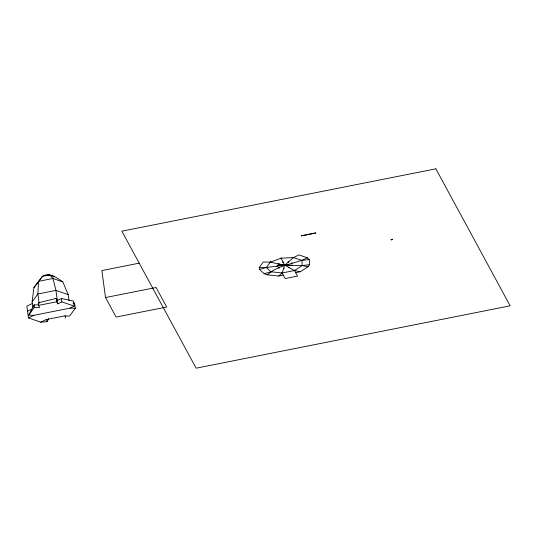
<?xml version="1.0" encoding="UTF-8"?>
<svg xmlns="http://www.w3.org/2000/svg" width="537" height="537" viewBox="0 0 537 537"><rect width="100%" height="100%" fill="white"/><g stroke="black" fill="none" stroke-linecap="round" stroke-linejoin="round"><path stroke-width="0.81" d="M32.938 307.835L32.119 301.814L33.912 287.61L42.524 276.3C49.619 271.836 57.076 278.052 62.809 281.871L68.246 294.638L69.072 300.767M300.284 271.742L294.477 270.527L284.751 265.197L270.245 262.163L263.231 262.016L259.297 267.372L259.458 269.42L264.15 273.689L267.513 274.85L278.643 276.038L282.126 272.977L284.751 265.197L293.464 257.552L298.961 254.914L307.379 257.82L309.258 259.525L309.661 264.654L308.084 266.795L300.284 271.742L295.639 272.662M32.348 303.499L26.85 306.137L28.448 317.938L40.752 322.18L47.384 321.636L48.464 318.649M73.139 303.15L74.643 303.177L75.328 308.238L70.065 308.124L33.945 315.3L28.689 315.185L34.099 304.835L38.61 304.929M32.119 301.814L37.879 293.981L38.516 281.341L52.962 278.475L62.809 281.871M28.689 315.185L34.442 307.352L34.099 304.835M75.328 308.238L69.568 316.071L64.312 315.957L46.249 319.542L40.752 322.18M259.458 269.42L266.305 267.52L270.245 262.163L280.972 258.23L293.464 257.552L301.881 260.458L309.258 259.525M291.839 265.171L291.678 265.466L292.356 265.251L277.642 265.09L302.284 265.58L309.661 264.654M33.912 287.61L42.524 276.3L49.753 274.863L52.962 278.475L55.942 290.389L57.761 303.882L61.889 301.901L74.193 306.144L73.509 301.089L61.433 298.532L57.305 300.505L56.17 298.418L38.228 302.855L38.57 305.372L39.704 307.466L34.442 307.352M267.513 274.85C278.414 264.486 294.498 264.305 307.379 257.82M391.748 239.589L392.601 239.354L391.614 239.979L390.822 239.71L392.185 239.213M264.15 273.689L270.997 271.796L282.126 272.977L294.477 270.527L302.284 265.58L308.084 266.795M27.535 311.192L31.656 309.211M28.448 317.938L33.945 315.3M70.065 308.124L74.193 306.144M73.213 303.794L74.643 303.177M53.069 276.877L54.673 276.562L50.834 275.588M139.392 263.117L101.876 270.574L105.52 297.545L116.106 317.065L166.678 307.023L156.092 287.496L105.52 297.545M38.57 305.372L56.627 301.787L57.761 303.882M278.643 276.038L283.281 275.119M259.297 267.372L266.305 267.52L284.751 265.197L280.972 258.23M47.759 274.816L49.297 275.206M68.246 294.638L55.942 290.389L37.879 293.981L39.147 303.378M266.305 267.52L270.997 271.796M294.477 270.527L297.505 276.105L285.147 278.555L282.126 272.977M46.249 319.542L47.384 321.636M65.118 315.628L65.447 318.045M61.433 298.532L61.889 301.901M56.17 298.418L56.627 301.787M301.881 260.458L302.284 265.58M281.938 272.769L282.469 272.736L281.938 272.769M283.435 268.325L283.966 268.299L283.435 268.325M301.854 265.453L302.365 265.466L301.854 265.453M288.255 261.895L288 262.116L288.725 261.942L288.255 261.895M293.229 257.525L292.974 257.753L293.699 257.579L293.229 257.525M270.413 262.056L270.077 262.271L270.836 262.15L270.413 262.056M278.69 263.795L278.361 264.003L279.112 263.882L278.69 263.795M271.219 271.541L270.823 271.729L271.581 271.662L271.219 271.541M279.072 267.775L278.669 267.97L279.428 267.903L279.072 267.775M288.872 267.245L288.416 267.413L288.872 267.245M294.424 270.286L293.967 270.453L294.424 270.286M292 263.076L291.504 263.211L292 263.076M301.781 260.364L301.277 260.505L301.781 260.364M435.869 168.819L121.859 231.185L196.139 368.181L510.15 305.815L435.869 168.819M315.79 232.951L301.344 235.824L315.79 232.951M281.234 258.176L280.703 258.277L281.234 258.176M283.388 262.157L282.865 262.257L283.388 262.157M266.835 267.345L266.318 267.634L266.835 267.345M277.367 266.023L276.844 266.305L277.367 266.023"/></g></svg>
